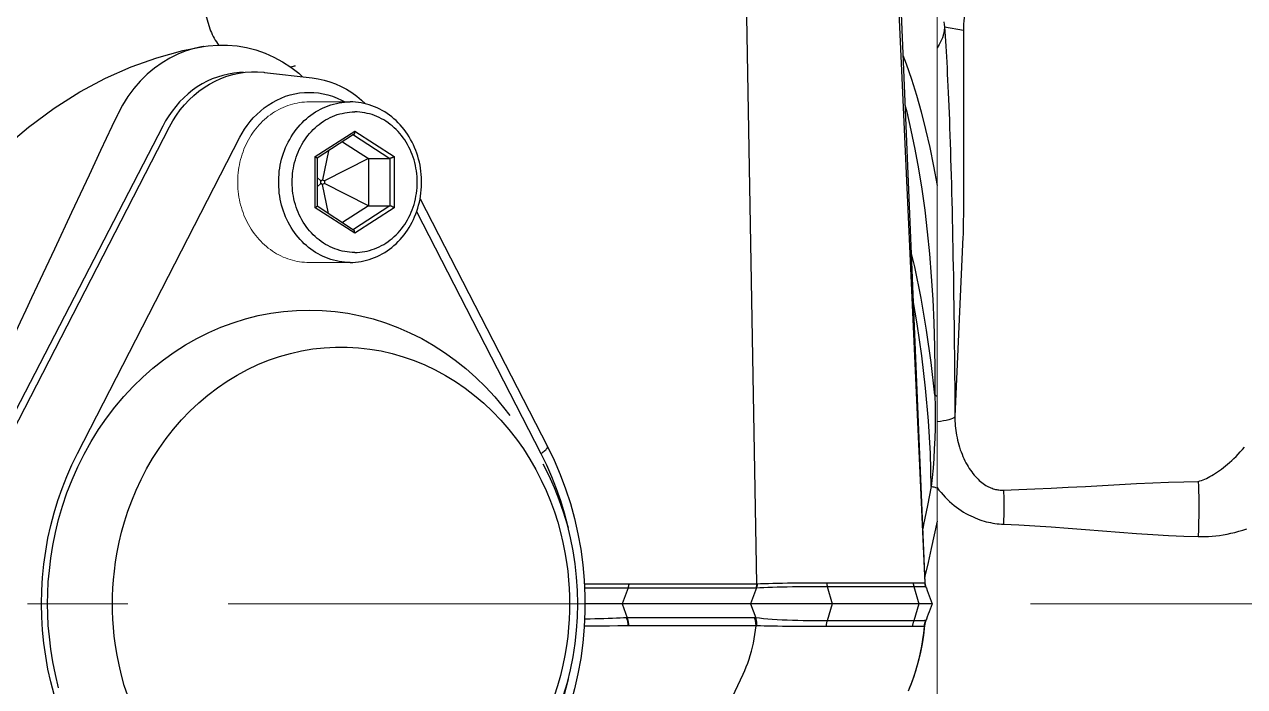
# Model space of a CAD drawing. Header units: millimetres. Extents: x 100 to 940, y 100 to 694.
# Drawn here: x 316.229 to 319.271, y 155.391 to 157.04 of the extents above; entities that cross this region are included whole.
import ezdxf

# ---------------------------------------------------------------- set-up
doc = ezdxf.new("R2010")
doc.units = ezdxf.units.MM
doc.linetypes.add('CENTER', pattern=[2, 1.25, -0.25, 0.25, -0.25])
for name, color, linetype, lineweight in [('CL', 1, 'CENTER', 9), ('DTM_AXIS', 7, 'Continuous', 9), ('OUTLINE', 6, 'Continuous', 9)]:
    doc.layers.add(name, color=color, linetype=linetype, lineweight=lineweight)

msp = doc.modelspace()

# ---------------------------------------------------------------- linework, layer by layer
at = {"color": 9, "linetype": 'Continuous'}
for p, q in [((318.0547, 155.6469), (318.026, 157.2779)), ((318.5225, 157.0336), (318.5697, 157.0253)), ((318.5697, 157.0253), (318.5697, 156.562)), ((316.675, 156.9848), (316.6668, 156.9833)), ((316.9037, 156.9365), (316.893, 156.9338)), ((316.4619, 156.8167), (316.4611, 156.815)), ((316.9543, 156.7107), (317.0525, 156.7744)), ((317.0525, 156.7744), (317.1507, 156.7107)), ((316.3613, 155.9714), (316.7664, 156.7589)), ((317.0491, 156.765), (317.14, 156.7061)), ((316.9543, 156.5834), (316.9543, 156.7107)), ((317.1507, 156.7107), (317.1507, 156.5834)), ((317.14, 156.7061), (317.14, 156.588)), ((317.14, 156.588), (317.0491, 156.5292)), ((316.3469, 156.5717), (316.3039, 156.4801)), ((317.0525, 156.5198), (316.9543, 156.5834)), ((317.1507, 156.5834), (317.0525, 156.5198)), ((317.2069, 156.5737), (317.5167, 155.9714)), ((318.5687, 156.5106), (318.5487, 156.0636)), ((316.7595, 156.1666), (316.785, 156.1804)), ((317.625, 155.6465), (317.6496, 155.6467)), ((317.6496, 155.6467), (317.6744, 155.6468)), ((317.6744, 155.6468), (317.6976, 155.6469)), ((317.6976, 155.6469), (317.7183, 155.6469)), ((317.7356, 155.6469), (318.0547, 155.6469)), ((318.0547, 155.6469), (318.0558, 155.6469)), ((318.2297, 155.6489), (318.4445, 155.6489)), ((318.4509, 155.6491), (318.4569, 155.6492)), ((318.4569, 155.6492), (318.4597, 155.6492)), ((318.4597, 155.6492), (318.4623, 155.6492)), ((318.4623, 155.6492), (318.4646, 155.6492)), ((318.4646, 155.6492), (318.4667, 155.6492)), ((318.4739, 155.6658), (318.4734, 155.6636)), ((318.4736, 155.6489), (318.474, 155.6489)), ((317.7339, 155.6367), (317.7191, 155.5971)), ((317.7339, 155.6367), (318.0528, 155.6367)), ((318.0541, 155.6368), (318.0393, 155.5971)), ((318.0528, 155.6367), (318.0541, 155.6368)), ((318.2304, 155.6397), (318.4465, 155.6397)), ((318.2304, 155.6397), (318.2424, 155.5971)), ((318.4465, 155.6397), (318.4585, 155.5971)), ((318.4513, 155.6398), (318.4544, 155.6399)), ((318.4544, 155.6399), (318.4588, 155.64)), ((318.4588, 155.64), (318.4616, 155.64)), ((318.4616, 155.64), (318.4642, 155.64)), ((318.4642, 155.64), (318.4666, 155.64)), ((318.4754, 155.6396), (318.4758, 155.6396)), ((318.4758, 155.6396), (318.476, 155.6396)), ((318.4758, 155.6396), (318.4775, 155.6358)), ((317.7191, 155.5971), (317.7321, 155.5622)), ((318.0393, 155.5971), (318.0524, 155.5621)), ((318.2424, 155.5971), (318.2305, 155.5545)), ((318.4585, 155.5971), (318.4465, 155.5545)), ((317.7321, 155.5622), (317.7302, 155.5622)), ((318.0492, 155.5622), (317.7321, 155.5622)), ((318.4465, 155.5545), (318.2305, 155.5545)), ((318.4642, 155.5544), (318.4622, 155.5543)), ((318.466, 155.5544), (318.4642, 155.5544)), ((318.4756, 155.5543), (318.4763, 155.5559)), ((317.7358, 155.542), (317.7346, 155.5419)), ((318.0529, 155.542), (317.7358, 155.542)), ((318.4434, 155.5405), (318.2285, 155.5405)), ((318.4502, 155.5403), (318.4434, 155.5405)), ((318.4546, 155.5403), (318.4502, 155.5403)), ((318.4724, 155.5405), (318.4722, 155.5406)), ((318.4728, 155.5405), (318.4724, 155.5405)), ((317.7457, 154.8394), (318.0209, 155.4221))]:
    msp.add_line(p, q, dxfattribs=at)
at = {"color": 7, "linetype": 'Continuous'}
for p, q in [((318.4054, 157.2804), (318.474, 155.6489)), ((316.6753, 156.9849), (316.675, 156.9848)), ((316.828, 156.9206), (316.9468, 156.9068)), ((316.5811, 156.7995), (316.574, 156.7863)), ((316.574, 156.7863), (316.1692, 156.0055)), ((316.1855, 155.9971), (316.5906, 156.7846)), ((317.0498, 156.7654), (316.9587, 156.7065)), ((317.0225, 156.7478), (317.0868, 156.7061)), ((316.9874, 156.7251), (316.9725, 156.653)), ((316.9586, 156.7066), (316.9586, 156.5875)), ((317.0868, 156.7061), (316.9771, 156.65)), ((317.0868, 156.7061), (317.14, 156.7061)), ((317.0868, 156.7061), (317.0868, 156.588)), ((316.9586, 156.6583), (316.968, 156.65)), ((316.968, 156.65), (316.9725, 156.653)), ((316.968, 156.6441), (316.968, 156.65)), ((316.9725, 156.653), (316.9771, 156.65)), ((316.9771, 156.65), (316.9771, 156.6441)), ((316.9586, 156.6358), (316.968, 156.6441)), ((316.9725, 156.6412), (316.968, 156.6441)), ((316.9771, 156.6441), (316.9725, 156.6412)), ((316.9874, 156.5691), (316.9725, 156.6412)), ((317.0868, 156.588), (316.9771, 156.6441)), ((316.9586, 156.5878), (317.0498, 156.5287)), ((317.0868, 156.588), (317.0225, 156.5464)), ((317.0868, 156.588), (317.14, 156.588)), ((317.2155, 156.6058), (317.533, 155.9886)), ((318.4775, 155.6358), (318.476, 155.6396)), ((318.4775, 155.6358), (318.4799, 155.6297)), ((317.7191, 155.5971), (317.6263, 155.5971)), ((318.4916, 155.5971), (317.7191, 155.5971)), ((318.4775, 155.5584), (318.4767, 155.5563)), ((318.4734, 155.5447), (318.4731, 155.5426))]:
    msp.add_line(p, q, dxfattribs=at)
at = {"color": 9, "linetype": 'Continuous'}
for points in [[(318.3978, 157.3063), (318.3985, 157.2979), (318.399, 157.2896), (318.4736, 155.6489)], [(316.6217, 157.2658), (316.691, 157.0293)], [(318.5818, 157.0936), (318.5792, 157.0863), (318.577, 157.0788), (318.5751, 157.0713), (318.5734, 157.0638), (318.5721, 157.0562), (318.5711, 157.0485), (318.5703, 157.0408), (318.5698, 157.033), (318.5697, 157.0253)], [(318.5213, 157.0463), (318.5218, 157.04), (318.5225, 157.0336)], [(316.691, 157.0293), (316.6931, 157.0244), (316.6953, 157.0195), (316.6976, 157.0147), (316.7, 157.01), (316.7025, 157.0054), (316.705, 157.0009), (316.7076, 156.9965), (316.7103, 156.9921), (316.7126, 156.9886)], [(318.5225, 157.0336), (318.5218, 157.0244), (318.5202, 157.0154), (318.5175, 157.0065), (318.514, 156.9979), (318.5094, 156.9896), (318.5041, 156.9818)], [(318.5225, 157.0336), (318.5233, 157.0224), (318.5242, 157.0107), (318.525, 156.9986), (318.5258, 156.986), (318.5266, 156.9729), (318.5274, 156.9594), (318.5282, 156.9456), (318.529, 156.9313), (318.5298, 156.9166), (318.5305, 156.9015), (318.5312, 156.8859), (318.532, 156.8699), (318.5327, 156.8534), (318.5334, 156.8364), (318.5341, 156.819), (318.5348, 156.8011), (318.5355, 156.7827), (318.5361, 156.7638), (318.5368, 156.7446), (318.5374, 156.7249), (318.538, 156.7048), (318.5387, 156.6843), (318.5393, 156.6634), (318.5398, 156.6422), (318.5404, 156.6206), (318.541, 156.5987), (318.5415, 156.5764), (318.542, 156.5539), (318.5425, 156.5311), (318.543, 156.508), (318.5435, 156.4847), (318.5439, 156.4611), (318.5444, 156.4374), (318.5448, 156.4134), (318.5452, 156.3893), (318.5456, 156.365), (318.5459, 156.3406), (318.5463, 156.3162), (318.5466, 156.2915), (318.5469, 156.2668), (318.5472, 156.2419), (318.5475, 156.2167), (318.5477, 156.1913), (318.548, 156.1656), (318.5482, 156.14), (318.5484, 156.1145)], [(316.6668, 156.9833), (316.6486, 156.9789), (316.6301, 156.9731), (316.6112, 156.9656), (316.5919, 156.9561), (316.5726, 156.9447), (316.5537, 156.9313), (316.5355, 156.9161), (316.5181, 156.8989), (316.502, 156.8803), (316.4872, 156.8604), (316.4738, 156.8391), (316.4619, 156.8167)], [(318.4187, 156.9638), (318.4271, 156.9422), (318.4404, 156.904), (318.4529, 156.8639), (318.4648, 156.8221), (318.4758, 156.7785), (318.486, 156.7333), (318.4954, 156.6866), (318.5041, 156.6384)], [(316.8916, 156.9347), (316.896, 156.9354), (316.9037, 156.9365)], [(316.7664, 156.7589), (316.7718, 156.769), (316.7779, 156.7789), (316.7846, 156.7885), (316.7919, 156.798), (316.7998, 156.8072), (316.8083, 156.8159), (316.8173, 156.8242), (316.8269, 156.832), (316.8369, 156.8392), (316.8473, 156.8457), (316.8581, 156.8515), (316.8692, 156.8566), (316.8804, 156.8609), (316.8919, 156.8644), (316.9035, 156.8672), (316.9152, 156.8692), (316.9271, 156.8704), (316.9389, 156.8708), (316.9507, 156.8704), (316.9625, 156.8692), (316.9742, 156.8672), (316.9858, 156.8645), (316.9973, 156.861), (317.0086, 156.8567), (317.0197, 156.8516), (317.0281, 156.8471)], [(318.4239, 156.8401), (318.4285, 156.8225), (318.4392, 156.7767), (318.4491, 156.7292), (318.4581, 156.6801), (318.4662, 156.6293), (318.4735, 156.5771), (318.4799, 156.5235), (318.4853, 156.4686), (318.4899, 156.4125), (318.4935, 156.3552), (318.4962, 156.2969), (318.498, 156.2376), (318.4987, 156.1775), (318.4985, 156.1167)], [(316.4611, 156.815), (316.4471, 156.7855), (316.4331, 156.7557), (316.419, 156.7256)], [(316.419, 156.7256), (316.3903, 156.6642), (316.3758, 156.6333), (316.3469, 156.5717)], [(318.5697, 156.562), (318.5696, 156.5545), (318.5696, 156.5473), (318.5695, 156.5402), (318.5694, 156.5334), (318.5692, 156.5269), (318.5691, 156.521), (318.5689, 156.5156), (318.5687, 156.5106)], [(316.3039, 156.4801), (316.2613, 156.3893), (316.2471, 156.359), (316.2329, 156.3287), (316.2187, 156.2984), (316.2044, 156.268), (316.19, 156.2374), (316.1612, 156.176)], [(318.4985, 156.1167), (318.4895, 156.1979), (318.4782, 156.2784), (318.4646, 156.3578), (318.4486, 156.4361), (318.4392, 156.4759)], [(318.4899, 155.8891), (318.4875, 155.971), (318.4828, 156.0527), (318.4758, 156.1339), (318.4664, 156.2145), (318.4547, 156.2942), (318.4444, 156.3524)], [(316.2871, 155.5971), (316.2873, 155.6236), (316.2887, 155.6513), (316.2913, 155.6802), (316.2951, 155.7105), (316.3, 155.7421), (316.3065, 155.7742), (316.3145, 155.8068), (316.3241, 155.84), (316.3352, 155.873), (316.348, 155.9057), (316.3624, 155.9383), (316.3782, 155.97), (316.3954, 156.0008), (316.414, 156.0307), (316.4338, 156.0594), (316.4547, 156.0868), (316.4768, 156.113), (316.4999, 156.1379), (316.5241, 156.1614), (316.5494, 156.1836), (316.5755, 156.2044), (316.6026, 156.2237), (316.6306, 156.2416), (316.6593, 156.2579), (316.6887, 156.2726), (316.7187, 156.2857), (316.7493, 156.297), (316.7803, 156.3067), (316.8117, 156.3146), (316.8433, 156.3208), (316.8752, 156.3252), (316.9073, 156.3278), (316.9394, 156.3287), (316.9715, 156.3278), (317.0036, 156.3251), (317.0355, 156.3206), (317.0671, 156.3144), (317.0986, 156.3064), (317.1295, 156.2968), (317.16, 156.2853), (317.1901, 156.2722), (317.2195, 156.2575), (317.2481, 156.2412), (317.2761, 156.2232), (317.3032, 156.2039), (317.3293, 156.1831), (317.3545, 156.1608), (317.3787, 156.1372), (317.4018, 156.1123), (317.4238, 156.0861), (317.4391, 156.0661)], [(316.785, 156.1804), (316.8111, 156.1927), (316.8378, 156.2035), (316.8649, 156.2128), (316.8924, 156.2206), (316.9202, 156.2269), (316.9483, 156.2316), (316.9766, 156.2348), (317.0049, 156.2363), (317.0334, 156.2363), (317.0617, 156.2346), (317.09, 156.2314), (317.1181, 156.2266), (317.1459, 156.2203), (317.1733, 156.2124), (317.2004, 156.203), (317.227, 156.1921), (317.2531, 156.1797), (317.2787, 156.1659), (317.3036, 156.1506), (317.3278, 156.134), (317.3514, 156.1159), (317.3741, 156.0966), (317.396, 156.0759), (317.417, 156.054), (317.4368, 156.0311), (317.4555, 156.0073), (317.4729, 155.9826), (317.4891, 155.9573), (317.504, 155.9316), (317.5175, 155.9053), (317.5298, 155.879), (317.5407, 155.8527), (317.5503, 155.8263), (317.5586, 155.8003), (317.5658, 155.7746), (317.5717, 155.7493), (317.5767, 155.7248), (317.5806, 155.701), (317.5835, 155.678), (317.5857, 155.6561), (317.5873, 155.6353), (317.5881, 155.6157), (317.5882, 155.5971)], [(316.4487, 155.5971), (316.4488, 155.6158), (316.4496, 155.6356), (316.4512, 155.6565), (316.4534, 155.6786), (316.4564, 155.7017), (316.4603, 155.7255), (316.4653, 155.7502), (316.4713, 155.7755), (316.4785, 155.8013), (316.487, 155.8274), (316.4967, 155.8538), (316.5076, 155.8802), (316.5199, 155.9065), (316.5336, 155.9328), (316.5485, 155.9585), (316.5647, 155.9838), (316.5823, 156.0085), (316.601, 156.0323), (316.6209, 156.0551), (316.6419, 156.0769), (316.6638, 156.0976), (316.6866, 156.1168), (316.7102, 156.1348), (316.7345, 156.1514), (316.7595, 156.1666)], [(318.4985, 156.1167), (318.4992, 156.0886), (318.4993, 156.0611), (318.4991, 156.0344), (318.4984, 156.0084), (318.4974, 155.9831), (318.496, 155.9585), (318.4943, 155.9347), (318.4922, 155.9115), (318.4899, 155.8891)], [(318.5041, 156.1141), (318.503, 156.1145), (318.502, 156.1149), (318.5011, 156.1154), (318.5002, 156.1158), (318.4993, 156.1162), (318.4985, 156.1167)], [(318.5484, 156.1145), (318.5487, 156.0579), (318.5489, 156.0522), (318.5492, 156.0464), (318.5497, 156.0406), (318.5503, 156.0348), (318.551, 156.0289), (318.5519, 156.0229), (318.5529, 156.0168), (318.5541, 156.0107), (318.5554, 156.0047), (318.5569, 155.9986), (318.5586, 155.9926), (318.5603, 155.9867), (318.5622, 155.9808), (318.5643, 155.9751), (318.5664, 155.9695), (318.5687, 155.964), (318.5711, 155.9587), (318.5736, 155.9534), (318.5762, 155.9484), (318.5789, 155.9435), (318.5817, 155.9387), (318.5845, 155.9342), (318.5875, 155.9298), (318.5905, 155.9256), (318.5935, 155.9215), (318.5966, 155.9177), (318.5998, 155.914), (318.603, 155.9106), (318.6063, 155.9073), (318.6095, 155.9043), (318.6128, 155.9014), (318.6161, 155.8987), (318.6194, 155.8963), (318.6226, 155.8941), (318.6258, 155.892), (318.629, 155.8902), (318.6321, 155.8886), (318.6351, 155.8871), (318.6382, 155.8858), (318.6412, 155.8846), (318.6441, 155.8836), (318.647, 155.8828), (318.6499, 155.882), (318.6528, 155.8814), (318.6557, 155.881), (318.6585, 155.8806), (318.6614, 155.8804), (318.6642, 155.8803), (318.667, 155.8803), (318.6698, 155.8804)], [(318.5487, 156.0636), (318.5478, 156.0619), (318.5458, 156.0602), (318.5427, 156.0585), (318.5385, 156.0569), (318.5334, 156.0553), (318.5273, 156.0539), (318.5203, 156.0525), (318.5125, 156.0513), (318.5041, 156.0502)], [(317.5167, 155.9714), (317.5195, 155.9733), (317.5222, 155.9752), (317.5246, 155.977), (317.5267, 155.9788), (317.5286, 155.9805), (317.5302, 155.9821), (317.5314, 155.9836), (317.5324, 155.985), (317.533, 155.9862), (317.5332, 155.9873), (317.5332, 155.9882), (317.533, 155.9886)], [(319.1555, 155.9019), (319.1592, 155.903), (319.1631, 155.9043), (319.1672, 155.9058), (319.1713, 155.9075), (319.1756, 155.9094), (319.1799, 155.9116), (319.1844, 155.9139), (319.1889, 155.9164), (319.1936, 155.9192), (319.1983, 155.9222), (319.2031, 155.9254), (319.208, 155.9288), (319.213, 155.9324), (319.218, 155.9363), (319.2231, 155.9404), (319.2283, 155.9447), (319.2336, 155.9493), (319.2388, 155.9541), (319.2442, 155.959), (319.2495, 155.9642), (319.2549, 155.9696), (319.2602, 155.9751), (319.2656, 155.9809), (319.2709, 155.9868)], [(316.3031, 155.3709), (316.2949, 155.4023), (316.2879, 155.4341), (316.2822, 155.4663), (316.2777, 155.4987), (316.2745, 155.5313), (316.2726, 155.5642), (316.2719, 155.5971), (316.2725, 155.6299), (316.2745, 155.6628), (316.2777, 155.6954), (316.2822, 155.7279), (316.2879, 155.7601), (316.2949, 155.7919), (316.3031, 155.8232), (316.3125, 155.8541), (316.323, 155.8844), (316.3346, 155.9141), (316.3474, 155.9431), (316.3613, 155.9714)], [(317.5167, 155.9714), (317.5306, 155.9431), (317.5434, 155.9141), (317.555, 155.8845), (317.5655, 155.8542), (317.5749, 155.8232), (317.5831, 155.7919), (317.5844, 155.786)], [(318.4899, 155.8891), (318.4804, 155.8418), (318.4706, 155.7943), (318.4684, 155.7838)], [(318.5041, 155.8851), (318.5015, 155.8858), (318.4991, 155.8864), (318.4967, 155.8871), (318.4943, 155.8877), (318.4921, 155.8884), (318.4899, 155.8891)], [(318.6698, 155.8804), (318.7084, 155.8816), (318.7479, 155.8831), (318.7886, 155.8849), (318.8307, 155.8871), (318.8739, 155.8895), (318.9168, 155.8918), (318.9592, 155.8941), (319.0013, 155.8963), (319.0421, 155.8982), (319.0812, 155.8997), (319.119, 155.901), (319.1555, 155.9019)], [(319.1555, 155.9019), (319.1559, 155.8903), (319.1563, 155.8775), (319.1566, 155.8635), (319.1567, 155.8487), (319.1567, 155.8329), (319.1566, 155.8165), (319.1563, 155.7994), (319.1559, 155.782), (319.1555, 155.7643)], [(318.5041, 155.8865), (318.509, 155.8802), (318.5141, 155.8741), (318.5193, 155.8682), (318.5246, 155.8625), (318.53, 155.8571), (318.5356, 155.8518), (318.5412, 155.8469), (318.5469, 155.8421), (318.5527, 155.8376), (318.5586, 155.8333), (318.5645, 155.8293), (318.5704, 155.8256), (318.5763, 155.8221), (318.5822, 155.8189), (318.588, 155.8159), (318.5938, 155.8132), (318.5994, 155.8108), (318.605, 155.8085), (318.6106, 155.8065), (318.6161, 155.8047), (318.6216, 155.803), (318.627, 155.8015), (318.6324, 155.8002), (318.6378, 155.7991), (318.6431, 155.7981), (318.6485, 155.7972), (318.6538, 155.7965), (318.6592, 155.796), (318.6645, 155.7956), (318.6698, 155.7953)], [(318.6698, 155.8804), (318.6702, 155.8732), (318.6705, 155.8653), (318.6707, 155.8567), (318.6708, 155.8475), (318.6708, 155.8377), (318.6707, 155.8275), (318.6705, 155.817), (318.6702, 155.8062), (318.6698, 155.7953)], [(318.5041, 155.8032), (318.4968, 155.7689), (318.4894, 155.7346), (318.4818, 155.7002), (318.4739, 155.6658)], [(318.6698, 155.7953), (318.7084, 155.7936), (318.7479, 155.7914), (318.7886, 155.7886), (318.8307, 155.7855), (318.8739, 155.7821), (318.9168, 155.7786), (318.9592, 155.7753), (319.0013, 155.7722), (319.0421, 155.7695), (319.0812, 155.7672), (319.119, 155.7655), (319.1555, 155.7643)], [(319.1555, 155.7643), (319.1637, 155.7642), (319.1721, 155.7643), (319.1808, 155.7647), (319.1897, 155.7653), (319.1988, 155.7662), (319.208, 155.7674), (319.2174, 155.7688), (319.227, 155.7706), (319.2366, 155.7726), (319.2464, 155.7749), (319.2564, 155.7775), (319.2664, 155.7805), (319.2765, 155.7838)], [(317.7183, 155.6469), (317.7274, 155.6469), (317.7356, 155.6468)], [(317.7356, 155.6469), (317.7356, 155.6457), (317.7355, 155.6445), (317.7354, 155.6434), (317.7353, 155.6422), (317.7351, 155.6411), (317.7348, 155.64), (317.7346, 155.6389), (317.7343, 155.6378), (317.7339, 155.6367)], [(318.0547, 155.6469), (318.0547, 155.6457), (318.0546, 155.6445), (318.0544, 155.6434), (318.0543, 155.6422), (318.0541, 155.6411), (318.0538, 155.64), (318.0535, 155.6389), (318.0532, 155.6378), (318.0528, 155.6367)], [(318.0558, 155.6469), (318.0558, 155.6457), (318.0557, 155.6446), (318.0556, 155.6434), (318.0554, 155.6423), (318.0553, 155.6411), (318.055, 155.64), (318.0548, 155.6389), (318.0545, 155.6378), (318.0541, 155.6368)], [(318.0558, 155.6469), (318.0642, 155.6472), (318.0736, 155.6476), (318.0839, 155.6479), (318.095, 155.6482), (318.1067, 155.6484), (318.1189, 155.6486), (318.1315, 155.6488), (318.1444, 155.649), (318.1573, 155.6491), (318.1703, 155.6492), (318.183, 155.6492), (318.1955, 155.6492), (318.2075, 155.6491), (318.2189, 155.6491), (318.2297, 155.6489)], [(318.2297, 155.6489), (318.2296, 155.6479), (318.2297, 155.6468), (318.2297, 155.6458), (318.2297, 155.6447), (318.2298, 155.6437), (318.2299, 155.6426), (318.2301, 155.6416), (318.2303, 155.6406), (318.2304, 155.6397)], [(318.4445, 155.6489), (318.4461, 155.649), (318.4509, 155.6491)], [(318.4445, 155.6489), (318.4446, 155.6479), (318.4448, 155.6468), (318.4449, 155.6457), (318.4451, 155.6447), (318.4453, 155.6437), (318.4456, 155.6426), (318.4459, 155.6416), (318.4462, 155.6406), (318.4465, 155.6397)], [(318.4667, 155.6492), (318.4677, 155.6492), (318.4686, 155.6492), (318.4694, 155.6491), (318.4702, 155.6491), (318.4709, 155.6491), (318.4715, 155.6491), (318.472, 155.649), (318.4725, 155.649), (318.4729, 155.649), (318.4733, 155.6489), (318.4736, 155.6489)], [(318.4736, 155.6489), (318.4737, 155.6478), (318.4738, 155.6467), (318.4739, 155.6457), (318.4741, 155.6446), (318.4744, 155.6436), (318.4746, 155.6426), (318.475, 155.6415), (318.4753, 155.6405), (318.4758, 155.6396)], [(317.6255, 155.6365), (317.6366, 155.6366), (317.6613, 155.6368)], [(317.6613, 155.6368), (317.6735, 155.6369), (317.6853, 155.6369), (317.6965, 155.6369), (317.7071, 155.6369), (317.7169, 155.6368), (317.7259, 155.6368), (317.7339, 155.6367)], [(318.0541, 155.6368), (318.0627, 155.6373), (318.0723, 155.6377), (318.0827, 155.6381), (318.0939, 155.6385), (318.1058, 155.6389), (318.1182, 155.6392), (318.1309, 155.6395), (318.144, 155.6397), (318.1571, 155.6398), (318.1702, 155.64), (318.1831, 155.64), (318.1957, 155.64), (318.2079, 155.64), (318.2195, 155.6398), (318.2304, 155.6397)], [(318.4465, 155.6397), (318.4481, 155.6397), (318.4513, 155.6398)], [(318.4666, 155.64), (318.4677, 155.64), (318.4687, 155.64), (318.4697, 155.64), (318.4706, 155.6399), (318.4714, 155.6399), (318.4722, 155.6399), (318.4729, 155.6398), (318.4735, 155.6398), (318.4741, 155.6398), (318.4746, 155.6397), (318.475, 155.6397), (318.4754, 155.6396)], [(316.3143, 155.3881), (316.3064, 155.4207), (316.2999, 155.4527), (316.295, 155.4841), (316.2913, 155.5144), (316.2887, 155.5432), (316.2873, 155.5707), (316.2871, 155.5971)], [(316.4866, 155.3679), (316.4782, 155.3939), (316.4711, 155.4196), (316.4651, 155.4448), (316.4602, 155.4694), (316.4563, 155.4931), (316.4533, 155.5161), (316.4511, 155.5381), (316.4496, 155.5588), (316.4488, 155.5785), (316.4487, 155.5971)], [(317.5882, 155.5971), (317.5881, 155.5783), (317.5873, 155.5585), (317.5857, 155.5377), (317.5835, 155.5156), (317.5805, 155.4925), (317.5765, 155.4686), (317.5715, 155.444), (317.5655, 155.4186), (317.5583, 155.3929), (317.5499, 155.3668)], [(317.7302, 155.5622), (317.7225, 155.5617), (317.714, 155.5613), (317.7048, 155.5609), (317.6949, 155.5605), (317.6844, 155.5601), (317.6735, 155.5597), (317.6623, 155.5594), (317.6508, 155.5592), (317.6391, 155.5589), (317.6275, 155.5588), (317.6255, 155.5588)], [(317.7346, 155.5419), (317.7345, 155.5442), (317.7342, 155.5465), (317.7339, 155.5488), (317.7335, 155.5511), (317.733, 155.5534), (317.7324, 155.5556), (317.7317, 155.5578), (317.731, 155.56), (317.7302, 155.5621)], [(317.7358, 155.542), (317.7358, 155.5443), (317.7356, 155.5466), (317.7354, 155.5489), (317.735, 155.5512), (317.7346, 155.5535), (317.7341, 155.5557), (317.7335, 155.5579), (317.7329, 155.5601), (317.7321, 155.5622)], [(318.0524, 155.5621), (318.0518, 155.5621), (318.0513, 155.5622), (318.0508, 155.5622), (318.0503, 155.5622), (318.0497, 155.5622), (318.0492, 155.5622)], [(318.0529, 155.542), (318.0529, 155.5443), (318.0527, 155.5466), (318.0525, 155.5489), (318.0521, 155.5512), (318.0517, 155.5535), (318.0512, 155.5557), (318.0506, 155.5579), (318.05, 155.5601), (318.0492, 155.5622)], [(318.2305, 155.5545), (318.2195, 155.5544), (318.2079, 155.5543), (318.1958, 155.5543), (318.1832, 155.5544), (318.1702, 155.5547), (318.1571, 155.555), (318.144, 155.5554), (318.1309, 155.5559), (318.118, 155.5565), (318.1055, 155.5572), (318.0934, 155.558), (318.082, 155.5589), (318.0712, 155.5599), (318.0613, 155.5609), (318.0524, 155.5621)], [(318.0552, 155.5421), (318.0552, 155.5444), (318.0552, 155.5467), (318.055, 155.5489), (318.0548, 155.5512), (318.0544, 155.5534), (318.054, 155.5557), (318.0536, 155.5578), (318.053, 155.56), (318.0524, 155.5621)], [(318.2285, 155.5405), (318.2286, 155.5421), (318.2287, 155.5437), (318.2288, 155.5453), (318.229, 155.5469), (318.2293, 155.5484), (318.2295, 155.55), (318.2298, 155.5515), (318.2301, 155.553), (318.2305, 155.5545)], [(318.4434, 155.5405), (318.4436, 155.5421), (318.4439, 155.5437), (318.4442, 155.5453), (318.4445, 155.5469), (318.4448, 155.5484), (318.4452, 155.55), (318.4456, 155.5515), (318.4461, 155.553), (318.4465, 155.5545)], [(318.4622, 155.5543), (318.4602, 155.5543), (318.458, 155.5543), (318.4558, 155.5543), (318.4535, 155.5543), (318.4512, 155.5544), (318.4489, 155.5544), (318.4465, 155.5545)], [(318.4765, 155.5559), (318.4758, 155.5557), (318.475, 155.5554), (318.474, 155.5552), (318.473, 155.5551), (318.4718, 155.5549), (318.4706, 155.5548), (318.4692, 155.5546), (318.4676, 155.5545), (318.466, 155.5544)], [(318.4722, 155.5406), (318.4724, 155.5423), (318.4727, 155.5441), (318.473, 155.5458), (318.4734, 155.5475), (318.4739, 155.5493), (318.4744, 155.5509), (318.475, 155.5526), (318.4756, 155.5543)], [(318.4724, 155.5405), (318.4726, 155.5419), (318.4728, 155.5433), (318.473, 155.5446), (318.4733, 155.546), (318.4736, 155.5473), (318.474, 155.5487), (318.4744, 155.55), (318.4748, 155.5513), (318.4753, 155.5526)], [(317.6526, 155.5415), (317.6405, 155.5415), (317.6247, 155.5415)], [(317.6876, 155.5415), (317.6763, 155.5415), (317.6526, 155.5415)], [(317.7346, 155.5419), (317.7268, 155.5418), (317.7181, 155.5417), (317.7086, 155.5417), (317.6876, 155.5415)], [(318.0209, 155.4221), (318.0249, 155.4309), (318.0287, 155.4399), (318.0322, 155.4492), (318.0355, 155.4588), (318.0386, 155.4686), (318.0414, 155.4786), (318.044, 155.4888), (318.0463, 155.4992), (318.0483, 155.5097), (318.0501, 155.5203), (318.0517, 155.5311), (318.0529, 155.542)], [(318.0552, 155.5421), (318.0548, 155.5421), (318.0545, 155.5421), (318.0541, 155.5421), (318.0537, 155.5421), (318.0533, 155.542), (318.0529, 155.542)], [(318.0734, 155.5416), (318.0639, 155.5418), (318.0552, 155.5421)], [(318.1189, 155.5408), (318.1067, 155.541), (318.0734, 155.5416)], [(318.2285, 155.5405), (318.2178, 155.5404), (318.2065, 155.5403), (318.1947, 155.5402), (318.1824, 155.5402), (318.1698, 155.5403), (318.157, 155.5403), (318.1441, 155.5405), (318.1189, 155.5408)], [(318.4724, 155.5405), (318.4705, 155.5241), (318.4682, 155.5079), (318.4654, 155.4917), (318.4622, 155.4757), (318.4586, 155.4599), (318.4545, 155.4444), (318.4501, 155.4292), (318.4453, 155.4144), (318.4401, 155.3999), (318.4345, 155.3858)], [(318.4722, 155.5406), (318.4716, 155.5405), (318.4709, 155.5405), (318.47, 155.5404), (318.4691, 155.5404), (318.468, 155.5403), (318.4668, 155.5403), (318.4654, 155.5403), (318.464, 155.5402), (318.4623, 155.5402), (318.4606, 155.5402), (318.4587, 155.5402), (318.4546, 155.5403)], [(317.5844, 155.4082), (317.5831, 155.4023), (317.5749, 155.3709), (317.5655, 155.34), (317.555, 155.3097), (317.5434, 155.2801), (317.5306, 155.2511), (317.5167, 155.2227)]]:
    msp.add_lwpolyline(points, dxfattribs=at)
at = {"color": 7, "linetype": 'Continuous'}
for points in [[(316.1647, 156.7203), (316.1744, 156.7291), (316.2392, 156.784), (316.3037, 156.8314), (316.3677, 156.8719), (316.4315, 156.906), (316.4954, 156.9343), (316.5594, 156.9571), (316.6237, 156.9746), (316.6753, 156.9849)], [(316.675, 156.9848), (316.6874, 156.9867), (316.7112, 156.9886), (316.7352, 156.9886), (316.7592, 156.9865), (316.7829, 156.9825), (316.8062, 156.9765), (316.829, 156.9685), (316.8513, 156.9587), (316.8728, 156.947), (316.8935, 156.9335), (316.9131, 156.9182), (316.9224, 156.9097)], [(316.5906, 156.7846), (316.5988, 156.7995), (316.6079, 156.8137), (316.6176, 156.8272), (316.6282, 156.84), (316.6395, 156.8521), (316.6514, 156.8633), (316.6639, 156.8736), (316.6769, 156.883), (316.6905, 156.8915), (316.7045, 156.899), (316.7191, 156.9055), (316.7338, 156.911), (316.7488, 156.9153), (316.7641, 156.9186), (316.7794, 156.9208), (316.795, 156.9219), (316.8106, 156.9219), (316.8262, 156.9208), (316.828, 156.9206)], [(316.7756, 156.9203), (316.765, 156.9199), (316.7512, 156.9185), (316.7375, 156.9163), (316.724, 156.9131), (316.7106, 156.909), (316.6975, 156.9041), (316.6847, 156.8983), (316.6721, 156.8917), (316.66, 156.8843), (316.6483, 156.876), (316.6371, 156.867), (316.6263, 156.8573), (316.6161, 156.8469), (316.6063, 156.8358), (316.5973, 156.8242), (316.5889, 156.8121), (316.5811, 156.7995)], [(316.9468, 156.9068), (316.9615, 156.9046), (316.9761, 156.9014), (316.9905, 156.8971), (317.0047, 156.8918), (317.0185, 156.8856), (317.032, 156.8784), (317.045, 156.8703), (317.0576, 156.8613), (317.0696, 156.8514), (317.0791, 156.8424)], [(317.0411, 156.4471), (317.0342, 156.4472), (317.0273, 156.4477), (317.0205, 156.4484), (317.0136, 156.4495), (317.0068, 156.4508), (317, 156.4525), (316.9934, 156.4544), (316.9867, 156.4566), (316.9802, 156.4591), (316.9737, 156.4619), (316.9674, 156.465), (316.9612, 156.4684), (316.955, 156.472), (316.9491, 156.4758), (316.9432, 156.48), (316.9375, 156.4844), (316.932, 156.489), (316.9266, 156.4939), (316.9214, 156.499), (316.9164, 156.5043), (316.9115, 156.5098), (316.9069, 156.5156), (316.9024, 156.5215), (316.8982, 156.5276), (316.8942, 156.534), (316.8904, 156.5404), (316.8868, 156.5471), (316.8835, 156.5539), (316.8804, 156.5608), (316.8775, 156.5679), (316.8749, 156.575), (316.8725, 156.5823), (316.8704, 156.5897), (316.8686, 156.5972), (316.867, 156.6047), (316.8656, 156.6124), (316.8646, 156.62), (316.8638, 156.6277), (316.8632, 156.6355), (316.863, 156.6432), (316.863, 156.651), (316.8632, 156.6587), (316.8638, 156.6664), (316.8646, 156.6741), (316.8656, 156.6818), (316.867, 156.6894), (316.8686, 156.697), (316.8704, 156.7044), (316.8725, 156.7118), (316.8749, 156.7191), (316.8775, 156.7263), (316.8804, 156.7334), (316.8835, 156.7403), (316.8868, 156.7471), (316.8904, 156.7537), (316.8942, 156.7602), (316.8982, 156.7665), (316.9024, 156.7726), (316.9069, 156.7786), (316.9115, 156.7843), (316.9164, 156.7899), (316.9214, 156.7952), (316.9266, 156.8003), (316.932, 156.8052), (316.9375, 156.8098), (316.9432, 156.8142), (316.9491, 156.8183), (316.955, 156.8222), (316.9612, 156.8258), (316.9674, 156.8292), (316.9737, 156.8322), (316.9802, 156.835), (316.9867, 156.8375), (316.9934, 156.8398), (317, 156.8417), (317.0068, 156.8433), (317.0136, 156.8447), (317.0205, 156.8457), (317.0273, 156.8465), (317.0342, 156.8469), (317.0411, 156.8471)], [(317.0411, 156.4471), (317.048, 156.4472), (317.0549, 156.4477), (317.0618, 156.4484), (317.0687, 156.4495), (317.0755, 156.4508), (317.0822, 156.4525), (317.0889, 156.4544), (317.0955, 156.4566), (317.1021, 156.4591), (317.1085, 156.4619), (317.1149, 156.465), (317.1211, 156.4684), (317.1272, 156.472), (317.1332, 156.4758), (317.1391, 156.48), (317.1448, 156.4844), (317.1503, 156.489), (317.1557, 156.4939), (317.1609, 156.499), (317.1659, 156.5043), (317.1708, 156.5098), (317.1754, 156.5156), (317.1798, 156.5215), (317.1841, 156.5276), (317.1881, 156.534), (317.1919, 156.5404), (317.1955, 156.5471), (317.1988, 156.5539), (317.2019, 156.5608), (317.2048, 156.5679), (317.2074, 156.575), (317.2097, 156.5823), (317.2119, 156.5897), (317.2137, 156.5972), (317.2153, 156.6047), (317.2166, 156.6124), (317.2177, 156.62), (317.2185, 156.6277), (317.219, 156.6355), (317.2193, 156.6432), (317.2193, 156.651), (317.219, 156.6587), (317.2185, 156.6664), (317.2177, 156.6741), (317.2166, 156.6818), (317.2153, 156.6894), (317.2137, 156.697), (317.2119, 156.7044), (317.2097, 156.7118), (317.2074, 156.7191), (317.2048, 156.7263), (317.2019, 156.7334), (317.1988, 156.7403), (317.1955, 156.7471), (317.1919, 156.7537), (317.1881, 156.7602), (317.1841, 156.7665), (317.1798, 156.7726), (317.1754, 156.7786), (317.1708, 156.7843), (317.1659, 156.7899), (317.1609, 156.7952), (317.1557, 156.8003), (317.1503, 156.8052), (317.1448, 156.8098), (317.1391, 156.8142), (317.1332, 156.8183), (317.1272, 156.8222), (317.1211, 156.8258), (317.1149, 156.8292), (317.1085, 156.8322), (317.1021, 156.835), (317.0955, 156.8375), (317.0889, 156.8398), (317.0822, 156.8417), (317.0755, 156.8433), (317.0687, 156.8447), (317.0618, 156.8457), (317.0549, 156.8465), (317.048, 156.8469), (317.0411, 156.8471)], [(317.0525, 156.4721), (317.0462, 156.4722), (317.0399, 156.4726), (317.0337, 156.4734), (317.0275, 156.4743), (317.0213, 156.4756), (317.0152, 156.4772), (317.0091, 156.479), (317.0031, 156.4811), (316.9972, 156.4835), (316.9914, 156.4861), (316.9856, 156.489), (316.98, 156.4921), (316.9745, 156.4955), (316.9691, 156.4992), (316.9639, 156.5031), (316.9588, 156.5072), (316.9539, 156.5115), (316.9491, 156.5161), (316.9445, 156.5209), (316.94, 156.5259), (316.9358, 156.531), (316.9317, 156.5364), (316.9278, 156.542), (316.9242, 156.5477), (316.9207, 156.5535), (316.9175, 156.5596), (316.9144, 156.5658), (316.9116, 156.5721), (316.909, 156.5785), (316.9067, 156.585), (316.9046, 156.5917), (316.9027, 156.5984), (316.9011, 156.6052), (316.8997, 156.6121), (316.8986, 156.619), (316.8977, 156.626), (316.8971, 156.633), (316.8967, 156.64), (316.8966, 156.6471), (316.8967, 156.6541), (316.8971, 156.6612), (316.8977, 156.6682), (316.8986, 156.6751), (316.8997, 156.6821), (316.9011, 156.689), (316.9027, 156.6958), (316.9046, 156.7025), (316.9067, 156.7091), (316.909, 156.7157), (316.9116, 156.7221), (316.9144, 156.7284), (316.9175, 156.7346), (316.9207, 156.7406), (316.9242, 156.7465), (316.9278, 156.7522), (316.9317, 156.7578), (316.9358, 156.7631), (316.94, 156.7683), (316.9445, 156.7733), (316.9491, 156.7781), (316.9539, 156.7826), (316.9588, 156.787), (316.9639, 156.7911), (316.9691, 156.795), (316.9745, 156.7986), (316.98, 156.802), (316.9856, 156.8052), (316.9914, 156.8081), (316.9972, 156.8107), (317.0031, 156.8131), (317.0091, 156.8152), (317.0152, 156.817), (317.0213, 156.8185), (317.0275, 156.8198), (317.0337, 156.8208), (317.0399, 156.8215), (317.0462, 156.8219), (317.0525, 156.8221)], [(317.0525, 156.4721), (317.0588, 156.4722), (317.065, 156.4726), (317.0713, 156.4734), (317.0775, 156.4743), (317.0837, 156.4756), (317.0898, 156.4772), (317.0959, 156.479), (317.1019, 156.4811), (317.1078, 156.4835), (317.1136, 156.4861), (317.1193, 156.489), (317.125, 156.4921), (317.1304, 156.4955), (317.1358, 156.4992), (317.1411, 156.5031), (317.1462, 156.5072), (317.1511, 156.5115), (317.1559, 156.5161), (317.1605, 156.5209), (317.1649, 156.5259), (317.1692, 156.531), (317.1733, 156.5364), (317.1771, 156.542), (317.1808, 156.5477), (317.1843, 156.5535), (317.1875, 156.5596), (317.1906, 156.5658), (317.1934, 156.5721), (317.1959, 156.5785), (317.1983, 156.585), (317.2004, 156.5917), (317.2023, 156.5984), (317.2039, 156.6052), (317.2053, 156.6121), (317.2064, 156.619), (317.2073, 156.626), (317.2079, 156.633), (317.2083, 156.64), (317.2084, 156.6471), (317.2083, 156.6541), (317.2079, 156.6612), (317.2073, 156.6682), (317.2064, 156.6751), (317.2053, 156.6821), (317.2039, 156.689), (317.2023, 156.6958), (317.2004, 156.7025), (317.1983, 156.7091), (317.1959, 156.7157), (317.1934, 156.7221), (317.1906, 156.7284), (317.1875, 156.7346), (317.1843, 156.7406), (317.1808, 156.7465), (317.1771, 156.7522), (317.1733, 156.7578), (317.1692, 156.7631), (317.1649, 156.7683), (317.1605, 156.7733), (317.1559, 156.7781), (317.1511, 156.7826), (317.1462, 156.787), (317.1411, 156.7911), (317.1358, 156.795), (317.1304, 156.7986), (317.125, 156.802), (317.1193, 156.8052), (317.1136, 156.8081), (317.1078, 156.8107), (317.1019, 156.8131), (317.0959, 156.8152), (317.0898, 156.817), (317.0837, 156.8185), (317.0775, 156.8198), (317.0713, 156.8208), (317.065, 156.8215), (317.0588, 156.8219), (317.0525, 156.8221)], [(317.0525, 156.7744), (317.0525, 156.7736), (317.0524, 156.7729), (317.0524, 156.7722), (317.0523, 156.7714), (317.0522, 156.7708), (317.0521, 156.7701), (317.0519, 156.7695), (317.0518, 156.7689), (317.0516, 156.7683), (317.0514, 156.7678), (317.0512, 156.7673), (317.051, 156.7669), (317.0508, 156.7665), (317.0506, 156.7662), (317.0503, 156.7659), (317.0501, 156.7657), (317.0498, 156.7655), (317.0498, 156.7654)], [(316.9543, 156.7107), (316.9548, 156.7104), (316.9554, 156.71), (316.9559, 156.7096), (316.9563, 156.7093), (316.9568, 156.7089), (316.9571, 156.7086), (316.9575, 156.7083), (316.9578, 156.708), (316.958, 156.7077), (316.9582, 156.7074), (316.9584, 156.7072), (316.9585, 156.707), (316.9586, 156.7068), (316.9586, 156.7066), (316.9586, 156.7066)], [(317.1507, 156.7107), (317.1501, 156.7104), (317.1495, 156.71), (317.1489, 156.7096), (317.1483, 156.7093), (317.1476, 156.7089), (317.147, 156.7086), (317.1464, 156.7083), (317.1458, 156.708), (317.1452, 156.7077), (317.1446, 156.7074), (317.144, 156.7072), (317.1435, 156.707), (317.143, 156.7068), (317.1425, 156.7066), (317.142, 156.7065), (317.1416, 156.7064), (317.1412, 156.7063), (317.1408, 156.7062), (317.1405, 156.7062), (317.1402, 156.7061), (317.14, 156.7061)], [(316.9543, 156.5834), (316.9548, 156.5838), (316.9554, 156.5842), (316.9559, 156.5845), (316.9563, 156.5849), (316.9568, 156.5852), (316.9571, 156.5856), (316.9575, 156.5859), (316.9578, 156.5862), (316.958, 156.5865), (316.9582, 156.5867), (316.9584, 156.5869), (316.9585, 156.5872), (316.9586, 156.5873), (316.9586, 156.5875), (316.9586, 156.5875)], [(317.1507, 156.5834), (317.1501, 156.5838), (317.1495, 156.5842), (317.1489, 156.5845), (317.1483, 156.5849), (317.1476, 156.5852), (317.147, 156.5856), (317.1464, 156.5859), (317.1458, 156.5862), (317.1452, 156.5865), (317.1446, 156.5867), (317.144, 156.5869), (317.1435, 156.5872), (317.143, 156.5873), (317.1425, 156.5875), (317.142, 156.5877), (317.1416, 156.5878), (317.1412, 156.5879), (317.1408, 156.5879), (317.1405, 156.588), (317.1402, 156.588), (317.14, 156.588)], [(317.0525, 156.5198), (317.0525, 156.5205), (317.0524, 156.5213), (317.0524, 156.522), (317.0523, 156.5227), (317.0522, 156.5234), (317.0521, 156.5241), (317.0519, 156.5247), (317.0518, 156.5253), (317.0516, 156.5258), (317.0514, 156.5263), (317.0512, 156.5268), (317.051, 156.5272), (317.0508, 156.5276), (317.0506, 156.5279), (317.0503, 156.5282), (317.0501, 156.5285), (317.0498, 156.5287), (317.0498, 156.5287)], [(317.533, 155.9886), (317.5497, 155.9543), (317.5648, 155.9191), (317.5783, 155.8831), (317.5902, 155.8464), (317.6005, 155.8091), (317.6091, 155.7712), (317.616, 155.733), (317.6211, 155.6944), (317.6246, 155.6555), (317.6263, 155.6165), (317.6263, 155.5775), (317.6246, 155.5385), (317.6211, 155.4997), (317.6159, 155.4611), (317.609, 155.4229), (317.6005, 155.385), (317.5902, 155.3477), (317.5783, 155.311), (317.5648, 155.2751), (317.5497, 155.2399), (317.533, 155.2056)], [(317.6086, 155.5971), (317.6079, 155.6302), (317.6057, 155.6633), (317.6021, 155.6963), (317.597, 155.7289), (317.5905, 155.7613), (317.5826, 155.7933), (317.5733, 155.8248), (317.5626, 155.8557), (317.5506, 155.886), (317.5372, 155.9157), (317.5226, 155.9445)], [(318.474, 155.6489), (318.4741, 155.6478), (318.4742, 155.6468), (318.4743, 155.6457), (318.4745, 155.6447), (318.4747, 155.6436), (318.475, 155.6426), (318.4753, 155.6416), (318.4756, 155.6406), (318.476, 155.6396)], [(318.4799, 155.6297), (318.4822, 155.6234), (318.4846, 155.617), (318.4869, 155.6105), (318.4893, 155.6039), (318.4916, 155.5971)], [(317.5068, 155.2217), (317.5226, 155.2497), (317.5373, 155.2786), (317.5506, 155.3082), (317.5626, 155.3385), (317.5733, 155.3695), (317.5826, 155.401), (317.5905, 155.4329), (317.597, 155.4653), (317.6021, 155.498), (317.6057, 155.5309), (317.6079, 155.5639), (317.6086, 155.5971)], [(318.4916, 155.5971), (318.4893, 155.5903), (318.487, 155.5837), (318.4846, 155.5772), (318.4822, 155.5708), (318.4799, 155.5645), (318.4775, 155.5584)], [(318.4753, 155.5525), (318.4747, 155.5507), (318.4742, 155.5487), (318.4738, 155.5467), (318.4734, 155.5447)], [(318.4767, 155.5563), (318.4764, 155.5556), (318.4761, 155.5549), (318.4759, 155.5542), (318.4757, 155.5536), (318.4755, 155.5531), (318.4753, 155.5525)], [(318.4731, 155.5426), (318.4702, 155.5187), (318.4669, 155.4973), (318.4628, 155.4763), (318.458, 155.4557), (318.4525, 155.4355), (318.4463, 155.4161), (318.4395, 155.3974), (318.4321, 155.3795)]]:
    msp.add_lwpolyline(points, dxfattribs=at)
at = {"layer": 'CL'}
msp.add_line((323.9872, 155.5971), (308.882, 155.5971), dxfattribs=at)
at = {"layer": 'DTM_AXIS', "color": 7, "linetype": 'Continuous'}
for p, q in [((316.939, 156.8471), (317.0411, 156.8471)), ((316.939, 156.4471), (317.0411, 156.4471))]:
    msp.add_line(p, q, dxfattribs=at)
msp.add_lwpolyline([(316.939, 156.4471), (316.933, 156.4472), (316.927, 156.4475), (316.921, 156.4481), (316.915, 156.4489), (316.909, 156.4499), (316.9031, 156.4512), (316.8972, 156.4526), (316.8914, 156.4543), (316.8856, 156.4563), (316.8799, 156.4584), (316.8743, 156.4607), (316.8687, 156.4633), (316.8632, 156.4661), (316.8578, 156.469), (316.8525, 156.4722), (316.8473, 156.4756), (316.8422, 156.4792), (316.8372, 156.4829), (316.8323, 156.4869), (316.8275, 156.491), (316.8229, 156.4953), (316.8184, 156.4998), (316.8141, 156.5045), (316.8098, 156.5093), (316.8058, 156.5143), (316.8018, 156.5194), (316.7981, 156.5247), (316.7945, 156.5301), (316.791, 156.5356), (316.7878, 156.5413), (316.7847, 156.5471), (316.7817, 156.553), (316.779, 156.559), (316.7764, 156.5651), (316.7741, 156.5713), (316.7719, 156.5776), (316.7699, 156.584), (316.7681, 156.5904), (316.7665, 156.5969), (316.7651, 156.6035), (316.7639, 156.6101), (316.7628, 156.6168), (316.762, 156.6235), (316.7614, 156.6302), (316.761, 156.637), (316.7608, 156.6437), (316.7608, 156.6505), (316.761, 156.6572), (316.7614, 156.6639), (316.762, 156.6707), (316.7628, 156.6774), (316.7639, 156.684), (316.7651, 156.6906), (316.7665, 156.6972), (316.7681, 156.7037), (316.7699, 156.7102), (316.7719, 156.7165), (316.7741, 156.7228), (316.7764, 156.729), (316.779, 156.7352), (316.7817, 156.7412), (316.7847, 156.7471), (316.7878, 156.7529), (316.791, 156.7585), (316.7945, 156.7641), (316.7981, 156.7695), (316.8018, 156.7748), (316.8058, 156.7799), (316.8098, 156.7849), (316.8141, 156.7897), (316.8184, 156.7943), (316.8229, 156.7988), (316.8275, 156.8031), (316.8323, 156.8073), (316.8372, 156.8112), (316.8422, 156.815), (316.8473, 156.8186), (316.8525, 156.8219), (316.8578, 156.8251), (316.8632, 156.8281), (316.8687, 156.8309), (316.8743, 156.8334), (316.8799, 156.8358), (316.8856, 156.8379), (316.8914, 156.8398), (316.8972, 156.8415), (316.9031, 156.843), (316.909, 156.8442), (316.915, 156.8453), (316.921, 156.8461), (316.927, 156.8466), (316.933, 156.847), (316.939, 156.8471)], dxfattribs=at)
at = {"layer": 'OUTLINE'}
msp.add_line((318.5041, 153.9379), (318.5041, 157.2471), dxfattribs=at)

doc.saveas('drawing.dxf')
